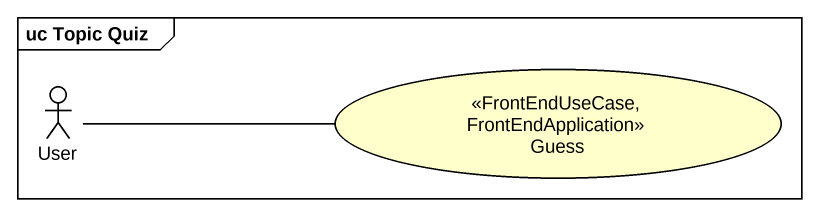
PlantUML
@startuml
mainframe uc Topic Quiz
actor User
usecase Guess <<FrontEndUseCase, FrontEndApplication>> #FFFFCC
User -right- Guess
@enduml
